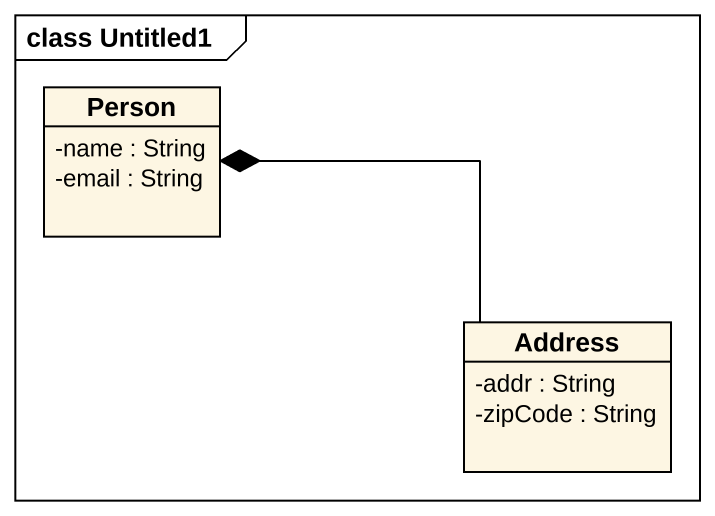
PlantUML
@startuml
mainframe class Untitled1
hide circle
hide empty members
skinparam classAttributeIconSize 0
class "Person" as Person_ {
  -name : String
  -email : String
}
class Address {
  -addr : String
  -zipCode : String
}
Person_ *-right- Address
@enduml
